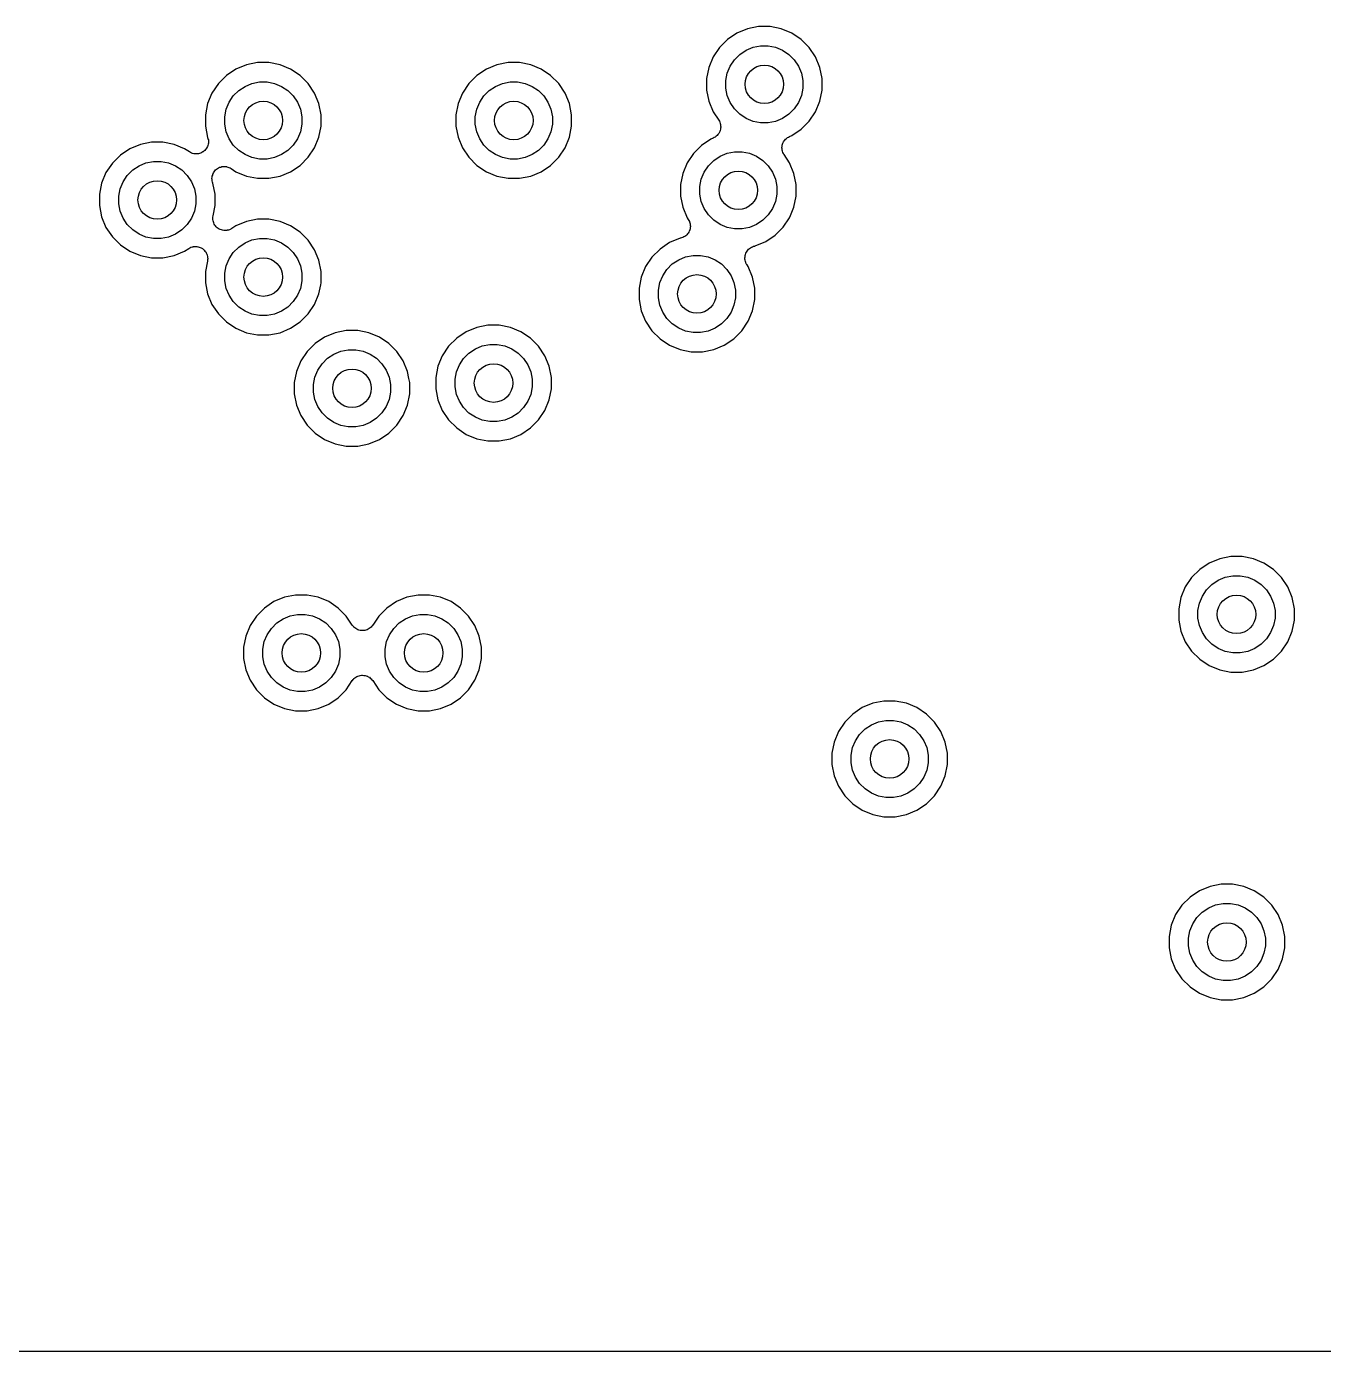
# Model space of a CAD drawing. Extents: x 113.2 to 188.8, y -123.8 to -78.2.
# Drawn here: x 139.44 to 152.9, y -119.85 to -106.1 of the extents above; entities that cross this region are included whole.
import ezdxf

# ---------------------------------------------------------------- set-up
doc = ezdxf.new("R2010")
doc.units = 0
doc.layers.add('BLACK', color=7, linetype='CONTINUOUS')

msp = doc.modelspace()

# ---------------------------------------------------------------- linework, layer by layer
at = {"layer": 'BLACK', "linetype": 'CONTINUOUS'}
for p, q in [((146.925, -106.123), (146.816, -106.168)), ((147.041, -106.1), (146.925, -106.123)), ((147.159, -106.1), (147.041, -106.1)), ((147.275, -106.123), (147.159, -106.1)), ((147.384, -106.168), (147.275, -106.123)), ((146.718, -106.234), (146.634, -106.318)), ((146.816, -106.168), (146.718, -106.234)), ((147.482, -106.234), (147.384, -106.168)), ((147.566, -106.318), (147.482, -106.234)), ((146.568, -106.416), (146.523, -106.525)), ((146.634, -106.318), (146.568, -106.416)), ((146.789, -106.445), (146.845, -106.389)), ((146.845, -106.389), (146.911, -106.346)), ((146.911, -106.346), (146.983, -106.315)), ((146.983, -106.315), (147.061, -106.3)), ((147.061, -106.3), (147.139, -106.3)), ((147.139, -106.3), (147.217, -106.315)), ((147.217, -106.315), (147.289, -106.346)), ((147.289, -106.346), (147.355, -106.389)), ((147.355, -106.389), (147.411, -106.445)), ((147.632, -106.416), (147.566, -106.318)), ((147.677, -106.525), (147.632, -106.416)), ((141.616, -106.543), (141.518, -106.609)), ((141.725, -106.498), (141.616, -106.543)), ((141.841, -106.475), (141.725, -106.498)), ((141.959, -106.475), (141.841, -106.475)), ((142.075, -106.498), (141.959, -106.475)), ((142.184, -106.543), (142.075, -106.498)), ((142.282, -106.609), (142.184, -106.543)), ((144.216, -106.543), (144.118, -106.609)), ((144.325, -106.498), (144.216, -106.543)), ((144.441, -106.475), (144.325, -106.498)), ((144.559, -106.475), (144.441, -106.475)), ((144.675, -106.498), (144.559, -106.475)), ((144.784, -106.543), (144.675, -106.498)), ((144.882, -106.609), (144.784, -106.543)), ((146.523, -106.525), (146.5, -106.641)), ((146.715, -106.583), (146.746, -106.511)), ((146.746, -106.511), (146.789, -106.445)), ((147.411, -106.445), (147.454, -106.511)), ((147.454, -106.511), (147.485, -106.583)), ((147.7, -106.641), (147.677, -106.525)), ((141.518, -106.609), (141.434, -106.693)), ((141.711, -106.721), (141.783, -106.69)), ((141.783, -106.69), (141.861, -106.675)), ((141.861, -106.675), (141.939, -106.675)), ((141.939, -106.675), (142.017, -106.69)), ((142.017, -106.69), (142.089, -106.721)), ((142.366, -106.693), (142.282, -106.609)), ((144.118, -106.609), (144.034, -106.693)), ((144.311, -106.721), (144.383, -106.69)), ((144.383, -106.69), (144.461, -106.675)), ((144.461, -106.675), (144.539, -106.675)), ((144.539, -106.675), (144.617, -106.69)), ((144.617, -106.69), (144.689, -106.721)), ((144.966, -106.693), (144.882, -106.609)), ((146.5, -106.641), (146.5, -106.759)), ((146.7, -106.661), (146.715, -106.583)), ((146.7, -106.739), (146.7, -106.661)), ((147.485, -106.583), (147.5, -106.661)), ((147.5, -106.661), (147.5, -106.739)), ((147.7, -106.759), (147.7, -106.641)), ((141.368, -106.791), (141.323, -106.9)), ((141.434, -106.693), (141.368, -106.791)), ((141.546, -106.886), (141.589, -106.82)), ((141.589, -106.82), (141.645, -106.764)), ((141.645, -106.764), (141.711, -106.721)), ((142.089, -106.721), (142.155, -106.764)), ((142.155, -106.764), (142.211, -106.82)), ((142.211, -106.82), (142.254, -106.886)), ((142.432, -106.791), (142.366, -106.693)), ((142.477, -106.9), (142.432, -106.791)), ((143.968, -106.791), (143.923, -106.9)), ((144.034, -106.693), (143.968, -106.791)), ((144.146, -106.886), (144.189, -106.82)), ((144.189, -106.82), (144.245, -106.764)), ((144.245, -106.764), (144.311, -106.721)), ((144.689, -106.721), (144.755, -106.764)), ((144.755, -106.764), (144.811, -106.82)), ((144.811, -106.82), (144.854, -106.886)), ((145.032, -106.791), (144.966, -106.693)), ((145.077, -106.9), (145.032, -106.791)), ((146.5, -106.759), (146.523, -106.875)), ((146.715, -106.817), (146.7, -106.739)), ((146.746, -106.889), (146.715, -106.817)), ((147.485, -106.817), (147.454, -106.889)), ((147.5, -106.739), (147.485, -106.817)), ((147.677, -106.875), (147.7, -106.759)), ((141.323, -106.9), (141.3, -107.016)), ((141.5, -107.036), (141.515, -106.958)), ((141.515, -106.958), (141.546, -106.886)), ((142.254, -106.886), (142.285, -106.958)), ((142.285, -106.958), (142.3, -107.036)), ((142.5, -107.016), (142.477, -106.9)), ((143.923, -106.9), (143.9, -107.016)), ((144.1, -107.036), (144.115, -106.958)), ((144.115, -106.958), (144.146, -106.886)), ((144.854, -106.886), (144.885, -106.958)), ((144.885, -106.958), (144.9, -107.036)), ((145.1, -107.016), (145.077, -106.9)), ((146.523, -106.875), (146.568, -106.984)), ((146.789, -106.955), (146.746, -106.889)), ((146.845, -107.011), (146.789, -106.955)), ((147.411, -106.955), (147.355, -107.011)), ((147.454, -106.889), (147.411, -106.955)), ((147.632, -106.984), (147.677, -106.875)), ((141.3, -107.016), (141.3, -107.134)), ((141.5, -107.114), (141.5, -107.036)), ((142.3, -107.036), (142.3, -107.114)), ((142.5, -107.134), (142.5, -107.016)), ((143.9, -107.016), (143.9, -107.134)), ((144.1, -107.114), (144.1, -107.036)), ((144.9, -107.036), (144.9, -107.114)), ((145.1, -107.134), (145.1, -107.016)), ((146.568, -106.984), (146.626, -107.071)), ((146.626, -107.071), (146.627, -107.072)), ((146.627, -107.072), (146.627, -107.072)), ((146.627, -107.072), (146.627, -107.072)), ((146.627, -107.072), (146.627, -107.072)), ((146.627, -107.072), (146.633, -107.083)), ((146.633, -107.083), (146.638, -107.094)), ((146.638, -107.094), (146.638, -107.094)), ((146.638, -107.094), (146.638, -107.094)), ((146.638, -107.094), (146.642, -107.106)), ((146.911, -107.054), (146.845, -107.011)), ((146.983, -107.085), (146.911, -107.054)), ((147.061, -107.1), (146.983, -107.085)), ((147.139, -107.1), (147.061, -107.1)), ((147.217, -107.085), (147.139, -107.1)), ((147.289, -107.054), (147.217, -107.085)), ((147.355, -107.011), (147.289, -107.054)), ((147.482, -107.166), (147.566, -107.082)), ((147.566, -107.082), (147.632, -106.984)), ((141.3, -107.134), (141.323, -107.251)), ((141.515, -107.192), (141.5, -107.114)), ((141.546, -107.264), (141.515, -107.192)), ((142.285, -107.192), (142.254, -107.264)), ((142.3, -107.114), (142.285, -107.192)), ((142.477, -107.25), (142.5, -107.134)), ((143.9, -107.134), (143.923, -107.25)), ((144.115, -107.192), (144.1, -107.114)), ((144.146, -107.264), (144.115, -107.192)), ((144.885, -107.192), (144.854, -107.264)), ((144.9, -107.114), (144.885, -107.192)), ((145.077, -107.25), (145.1, -107.134)), ((146.6, -107.239), (146.591, -107.247)), ((146.61, -107.232), (146.6, -107.239)), ((146.618, -107.222), (146.61, -107.231)), ((146.61, -107.231), (146.61, -107.232)), ((146.61, -107.232), (146.61, -107.232)), ((146.625, -107.213), (146.618, -107.222)), ((146.626, -107.212), (146.625, -107.213)), ((146.632, -107.202), (146.626, -107.212)), ((146.626, -107.212), (146.626, -107.212)), ((146.637, -107.191), (146.632, -107.202)), ((146.638, -107.19), (146.637, -107.191)), ((146.637, -107.191), (146.637, -107.191)), ((146.641, -107.179), (146.638, -107.19)), ((146.645, -107.167), (146.641, -107.179)), ((146.642, -107.106), (146.645, -107.117)), ((146.645, -107.117), (146.645, -107.118)), ((146.645, -107.118), (146.645, -107.118)), ((146.645, -107.118), (146.646, -107.13)), ((146.646, -107.155), (146.645, -107.167)), ((146.645, -107.167), (146.645, -107.167)), ((146.645, -107.167), (146.645, -107.167)), ((146.646, -107.13), (146.648, -107.142)), ((146.647, -107.143), (146.646, -107.155)), ((146.648, -107.142), (146.647, -107.142)), ((146.647, -107.142), (146.647, -107.143)), ((147.35, -107.247), (147.361, -107.241)), ((147.361, -107.241), (147.384, -107.232)), ((147.384, -107.232), (147.482, -107.166)), ((140.516, -107.368), (140.418, -107.434)), ((140.625, -107.323), (140.516, -107.368)), ((140.741, -107.3), (140.625, -107.323)), ((140.859, -107.3), (140.741, -107.3)), ((140.975, -107.323), (140.859, -107.3)), ((141.084, -107.368), (140.975, -107.323)), ((141.134, -107.402), (141.084, -107.368)), ((141.302, -107.377), (141.294, -107.386)), ((141.31, -107.368), (141.302, -107.377)), ((141.316, -107.357), (141.31, -107.367)), ((141.31, -107.367), (141.31, -107.367)), ((141.31, -107.367), (141.31, -107.368)), ((141.321, -107.346), (141.316, -107.357)), ((141.322, -107.346), (141.321, -107.346)), ((141.325, -107.334), (141.322, -107.346)), ((141.322, -107.346), (141.322, -107.346)), ((141.323, -107.251), (141.326, -107.261)), ((141.329, -107.322), (141.325, -107.334)), ((141.326, -107.261), (141.329, -107.273)), ((141.329, -107.273), (141.329, -107.273)), ((141.329, -107.273), (141.33, -107.273)), ((141.33, -107.31), (141.329, -107.322)), ((141.329, -107.322), (141.329, -107.322)), ((141.329, -107.322), (141.329, -107.322)), ((141.33, -107.273), (141.331, -107.285)), ((141.332, -107.298), (141.33, -107.31)), ((141.331, -107.285), (141.332, -107.297)), ((141.332, -107.297), (141.332, -107.297)), ((141.332, -107.297), (141.332, -107.298)), ((141.589, -107.33), (141.546, -107.264)), ((141.645, -107.386), (141.589, -107.33)), ((142.211, -107.33), (142.155, -107.386)), ((142.254, -107.264), (142.211, -107.33)), ((142.366, -107.457), (142.432, -107.359)), ((142.432, -107.359), (142.477, -107.25)), ((143.923, -107.25), (143.968, -107.359)), ((143.968, -107.359), (144.034, -107.457)), ((144.189, -107.33), (144.146, -107.264)), ((144.245, -107.386), (144.189, -107.33)), ((144.811, -107.33), (144.755, -107.386)), ((144.854, -107.264), (144.811, -107.33)), ((144.966, -107.457), (145.032, -107.359)), ((145.032, -107.359), (145.077, -107.25)), ((146.448, -107.334), (146.364, -107.418)), ((146.546, -107.268), (146.448, -107.334)), ((146.569, -107.259), (146.546, -107.268)), ((146.58, -107.253), (146.569, -107.259)), ((146.59, -107.247), (146.58, -107.253)), ((146.591, -107.247), (146.59, -107.247)), ((146.591, -107.247), (146.591, -107.247)), ((147.282, -107.357), (147.284, -107.345)), ((147.283, -107.358), (147.282, -107.357)), ((147.284, -107.37), (147.282, -107.358)), ((147.282, -107.358), (147.283, -107.358)), ((147.284, -107.345), (147.285, -107.333)), ((147.285, -107.382), (147.284, -107.37)), ((147.285, -107.333), (147.289, -107.321)), ((147.285, -107.333), (147.285, -107.333)), ((147.285, -107.333), (147.285, -107.333)), ((147.289, -107.321), (147.292, -107.31)), ((147.292, -107.31), (147.293, -107.309)), ((147.293, -107.309), (147.298, -107.298)), ((147.293, -107.309), (147.293, -107.309)), ((147.298, -107.298), (147.304, -107.288)), ((147.304, -107.288), (147.305, -107.287)), ((147.304, -107.288), (147.304, -107.288)), ((147.305, -107.287), (147.312, -107.278)), ((147.312, -107.278), (147.32, -107.269)), ((147.32, -107.268), (147.33, -107.261)), ((147.32, -107.269), (147.32, -107.268)), ((147.32, -107.268), (147.32, -107.268)), ((147.33, -107.261), (147.339, -107.253)), ((147.339, -107.253), (147.339, -107.253)), ((147.339, -107.253), (147.34, -107.253)), ((147.34, -107.253), (147.35, -107.247)), ((140.418, -107.434), (140.334, -107.518)), ((140.611, -107.546), (140.683, -107.515)), ((140.683, -107.515), (140.761, -107.5)), ((140.761, -107.5), (140.839, -107.5)), ((140.839, -107.5), (140.917, -107.515)), ((140.917, -107.515), (140.989, -107.546)), ((141.145, -107.407), (141.134, -107.402)), ((141.156, -107.413), (141.145, -107.407)), ((141.167, -107.417), (141.156, -107.413)), ((141.156, -107.413), (141.156, -107.413)), ((141.156, -107.413), (141.156, -107.413)), ((141.179, -107.42), (141.167, -107.417)), ((141.18, -107.421), (141.179, -107.42)), ((141.192, -107.422), (141.18, -107.421)), ((141.18, -107.421), (141.18, -107.421)), ((141.204, -107.423), (141.192, -107.422)), ((141.216, -107.422), (141.204, -107.423)), ((141.204, -107.423), (141.204, -107.423)), ((141.204, -107.423), (141.204, -107.423)), ((141.229, -107.421), (141.216, -107.422)), ((141.24, -107.417), (141.229, -107.421)), ((141.229, -107.421), (141.229, -107.421)), ((141.229, -107.421), (141.229, -107.421)), ((141.252, -107.414), (141.24, -107.417)), ((141.253, -107.414), (141.252, -107.414)), ((141.263, -107.408), (141.253, -107.414)), ((141.253, -107.414), (141.253, -107.414)), ((141.274, -107.402), (141.263, -107.408)), ((141.275, -107.402), (141.274, -107.402)), ((141.284, -107.394), (141.275, -107.402)), ((141.275, -107.402), (141.275, -107.402)), ((141.294, -107.387), (141.284, -107.394)), ((141.294, -107.386), (141.294, -107.386)), ((141.294, -107.386), (141.294, -107.387)), ((141.711, -107.429), (141.645, -107.386)), ((141.783, -107.46), (141.711, -107.429)), ((141.861, -107.475), (141.783, -107.46)), ((141.939, -107.475), (141.861, -107.475)), ((142.017, -107.46), (141.939, -107.475)), ((142.089, -107.429), (142.017, -107.46)), ((142.155, -107.386), (142.089, -107.429)), ((142.282, -107.541), (142.366, -107.457)), ((144.034, -107.457), (144.118, -107.541)), ((144.311, -107.429), (144.245, -107.386)), ((144.383, -107.46), (144.311, -107.429)), ((144.461, -107.475), (144.383, -107.46)), ((144.539, -107.475), (144.461, -107.475)), ((144.617, -107.46), (144.539, -107.475)), ((144.689, -107.429), (144.617, -107.46)), ((144.755, -107.386), (144.689, -107.429)), ((144.882, -107.541), (144.966, -107.457)), ((146.298, -107.516), (146.253, -107.625)), ((146.364, -107.418), (146.298, -107.516)), ((146.519, -107.545), (146.575, -107.489)), ((146.575, -107.489), (146.641, -107.446)), ((146.641, -107.446), (146.713, -107.415)), ((146.713, -107.415), (146.791, -107.4)), ((146.791, -107.4), (146.869, -107.4)), ((146.869, -107.4), (146.947, -107.415)), ((146.947, -107.415), (147.019, -107.446)), ((147.019, -107.446), (147.085, -107.489)), ((147.085, -107.489), (147.141, -107.545)), ((147.285, -107.383), (147.285, -107.382)), ((147.285, -107.382), (147.285, -107.382)), ((147.288, -107.394), (147.285, -107.383)), ((147.292, -107.406), (147.288, -107.394)), ((147.297, -107.417), (147.292, -107.406)), ((147.292, -107.406), (147.292, -107.406)), ((147.292, -107.406), (147.292, -107.406)), ((147.303, -107.428), (147.297, -107.417)), ((147.304, -107.429), (147.303, -107.428)), ((147.303, -107.428), (147.303, -107.428)), ((147.303, -107.428), (147.303, -107.428)), ((147.303, -107.428), (147.303, -107.428)), ((147.362, -107.516), (147.304, -107.429)), ((147.407, -107.625), (147.362, -107.516)), ((140.268, -107.616), (140.223, -107.725)), ((140.334, -107.518), (140.268, -107.616)), ((140.446, -107.711), (140.489, -107.645)), ((140.489, -107.645), (140.545, -107.589)), ((140.545, -107.589), (140.611, -107.546)), ((140.989, -107.546), (141.055, -107.589)), ((141.055, -107.589), (141.111, -107.645)), ((141.111, -107.645), (141.154, -107.711)), ((141.37, -107.665), (141.371, -107.653)), ((141.371, -107.653), (141.375, -107.641)), ((141.371, -107.653), (141.371, -107.653)), ((141.371, -107.653), (141.371, -107.653)), ((141.375, -107.641), (141.378, -107.629)), ((141.378, -107.629), (141.378, -107.629)), ((141.378, -107.629), (141.379, -107.629)), ((141.379, -107.629), (141.384, -107.618)), ((141.384, -107.618), (141.39, -107.608)), ((141.39, -107.607), (141.398, -107.598)), ((141.39, -107.608), (141.39, -107.607)), ((141.39, -107.608), (141.39, -107.608)), ((141.398, -107.598), (141.406, -107.589)), ((141.406, -107.588), (141.416, -107.581)), ((141.406, -107.589), (141.406, -107.588)), ((141.406, -107.589), (141.406, -107.589)), ((141.416, -107.581), (141.425, -107.573)), ((141.425, -107.573), (141.425, -107.573)), ((141.425, -107.573), (141.426, -107.573)), ((141.426, -107.573), (141.436, -107.567)), ((141.436, -107.567), (141.447, -107.561)), ((141.447, -107.561), (141.447, -107.561)), ((141.447, -107.561), (141.448, -107.561)), ((141.448, -107.561), (141.459, -107.558)), ((141.459, -107.558), (141.471, -107.554)), ((141.471, -107.554), (141.483, -107.553)), ((141.471, -107.554), (141.471, -107.554)), ((141.471, -107.554), (141.471, -107.554)), ((141.483, -107.553), (141.496, -107.552)), ((141.496, -107.552), (141.496, -107.552)), ((141.496, -107.552), (141.496, -107.552)), ((141.496, -107.552), (141.508, -107.553)), ((141.508, -107.553), (141.52, -107.554)), ((141.52, -107.554), (141.52, -107.554)), ((141.52, -107.554), (141.521, -107.555)), ((141.521, -107.555), (141.533, -107.558)), ((141.533, -107.558), (141.544, -107.562)), ((141.544, -107.562), (141.544, -107.562)), ((141.544, -107.562), (141.544, -107.562)), ((141.544, -107.562), (141.555, -107.568)), ((141.555, -107.568), (141.566, -107.573)), ((141.566, -107.573), (141.616, -107.607)), ((141.616, -107.607), (141.725, -107.652)), ((141.725, -107.652), (141.841, -107.675)), ((141.959, -107.675), (142.075, -107.652)), ((142.075, -107.652), (142.184, -107.607)), ((142.184, -107.607), (142.282, -107.541)), ((144.118, -107.541), (144.216, -107.607)), ((144.216, -107.607), (144.325, -107.652)), ((144.325, -107.652), (144.441, -107.675)), ((144.559, -107.675), (144.675, -107.652)), ((144.675, -107.652), (144.784, -107.607)), ((144.784, -107.607), (144.882, -107.541)), ((146.253, -107.625), (146.23, -107.741)), ((146.445, -107.683), (146.476, -107.611)), ((146.476, -107.611), (146.519, -107.545)), ((147.141, -107.545), (147.184, -107.611)), ((147.184, -107.611), (147.215, -107.683)), ((147.43, -107.741), (147.407, -107.625)), ((140.223, -107.725), (140.2, -107.841)), ((140.4, -107.861), (140.415, -107.783)), ((140.415, -107.783), (140.446, -107.711)), ((141.154, -107.711), (141.185, -107.783)), ((141.185, -107.783), (141.2, -107.861)), ((141.368, -107.677), (141.37, -107.665)), ((141.368, -107.678), (141.368, -107.677)), ((141.369, -107.689), (141.368, -107.678)), ((141.368, -107.678), (141.368, -107.678)), ((141.37, -107.702), (141.369, -107.689)), ((141.371, -107.702), (141.37, -107.702)), ((141.374, -107.714), (141.371, -107.702)), ((141.371, -107.702), (141.371, -107.702)), ((141.377, -107.724), (141.374, -107.714)), ((141.4, -107.841), (141.377, -107.724)), ((141.841, -107.675), (141.959, -107.675)), ((144.441, -107.675), (144.559, -107.675)), ((146.23, -107.741), (146.23, -107.859)), ((146.43, -107.761), (146.445, -107.683)), ((146.43, -107.839), (146.43, -107.761)), ((147.215, -107.683), (147.23, -107.761)), ((147.23, -107.761), (147.23, -107.839)), ((147.43, -107.859), (147.43, -107.741)), ((140.2, -107.841), (140.2, -107.959)), ((140.4, -107.939), (140.4, -107.861)), ((141.2, -107.861), (141.2, -107.939)), ((141.4, -107.959), (141.4, -107.841)), ((146.23, -107.859), (146.253, -107.975)), ((146.445, -107.917), (146.43, -107.839)), ((146.476, -107.989), (146.445, -107.917)), ((147.215, -107.917), (147.184, -107.989)), ((147.23, -107.839), (147.215, -107.917)), ((147.407, -107.975), (147.43, -107.859)), ((140.2, -107.959), (140.223, -108.075)), ((140.415, -108.017), (140.4, -107.939)), ((140.446, -108.089), (140.415, -108.017)), ((141.185, -108.017), (141.154, -108.089)), ((141.2, -107.939), (141.185, -108.017)), ((141.378, -108.078), (141.379, -108.066)), ((141.379, -108.066), (141.4, -107.959)), ((146.253, -107.975), (146.298, -108.084)), ((146.519, -108.055), (146.476, -107.989)), ((146.575, -108.111), (146.519, -108.055)), ((147.141, -108.055), (147.085, -108.111)), ((147.184, -107.989), (147.141, -108.055)), ((147.364, -108.08), (147.407, -107.975)), ((140.223, -108.075), (140.268, -108.184)), ((140.268, -108.184), (140.334, -108.282)), ((140.489, -108.155), (140.446, -108.089)), ((140.545, -108.211), (140.489, -108.155)), ((141.111, -108.155), (141.055, -108.211)), ((141.154, -108.089), (141.111, -108.155)), ((141.376, -108.09), (141.378, -108.078)), ((141.376, -108.091), (141.376, -108.09)), ((141.376, -108.09), (141.376, -108.09)), ((141.377, -108.103), (141.376, -108.091)), ((141.379, -108.115), (141.377, -108.103)), ((141.382, -108.127), (141.379, -108.115)), ((141.379, -108.115), (141.379, -108.115)), ((141.379, -108.115), (141.379, -108.115)), ((141.386, -108.139), (141.382, -108.127)), ((141.392, -108.15), (141.386, -108.139)), ((141.386, -108.139), (141.386, -108.139)), ((141.386, -108.139), (141.386, -108.139)), ((141.397, -108.161), (141.392, -108.15)), ((141.405, -108.17), (141.397, -108.161)), ((141.397, -108.161), (141.397, -108.161)), ((141.397, -108.161), (141.397, -108.161)), ((141.413, -108.18), (141.405, -108.17)), ((141.423, -108.188), (141.413, -108.18)), ((141.413, -108.18), (141.413, -108.18)), ((141.413, -108.18), (141.413, -108.18)), ((141.432, -108.196), (141.423, -108.188)), ((141.443, -108.202), (141.432, -108.196)), ((141.432, -108.196), (141.432, -108.196)), ((141.432, -108.196), (141.432, -108.196)), ((141.454, -108.208), (141.443, -108.202)), ((141.562, -108.203), (141.551, -108.209)), ((141.572, -108.197), (141.562, -108.203)), ((141.573, -108.197), (141.572, -108.197)), ((141.574, -108.196), (141.573, -108.197)), ((141.573, -108.197), (141.573, -108.197)), ((141.573, -108.197), (141.573, -108.197)), ((141.616, -108.168), (141.574, -108.196)), ((141.725, -108.123), (141.616, -108.168)), ((141.841, -108.1), (141.725, -108.123)), ((141.959, -108.1), (141.841, -108.1)), ((142.075, -108.123), (141.959, -108.1)), ((142.184, -108.168), (142.075, -108.123)), ((142.282, -108.234), (142.184, -108.168)), ((146.298, -108.084), (146.31, -108.102)), ((146.31, -108.102), (146.311, -108.103)), ((146.311, -108.103), (146.311, -108.103)), ((146.311, -108.103), (146.311, -108.103)), ((146.311, -108.103), (146.311, -108.104)), ((146.311, -108.104), (146.317, -108.114)), ((146.317, -108.114), (146.322, -108.125)), ((146.322, -108.125), (146.322, -108.125)), ((146.322, -108.125), (146.323, -108.126)), ((146.323, -108.126), (146.326, -108.137)), ((146.329, -108.199), (146.325, -108.21)), ((146.326, -108.137), (146.329, -108.149)), ((146.329, -108.149), (146.329, -108.149)), ((146.329, -108.149), (146.329, -108.149)), ((146.329, -108.149), (146.33, -108.161)), ((146.33, -108.186), (146.329, -108.198)), ((146.329, -108.198), (146.329, -108.198)), ((146.329, -108.198), (146.329, -108.199)), ((146.33, -108.161), (146.332, -108.173)), ((146.332, -108.174), (146.33, -108.186)), ((146.332, -108.173), (146.332, -108.174)), ((146.332, -108.174), (146.332, -108.174)), ((146.641, -108.154), (146.575, -108.111)), ((146.713, -108.185), (146.641, -108.154)), ((146.791, -108.2), (146.713, -108.185)), ((146.869, -108.2), (146.791, -108.2)), ((146.947, -108.185), (146.869, -108.2)), ((147.019, -108.154), (146.947, -108.185)), ((147.085, -108.111), (147.019, -108.154)), ((147.212, -108.266), (147.296, -108.182)), ((147.296, -108.182), (147.362, -108.084)), ((147.362, -108.084), (147.364, -108.08)), ((147.364, -108.08), (147.364, -108.08)), ((140.334, -108.282), (140.418, -108.366)), ((140.611, -108.254), (140.545, -108.211)), ((140.683, -108.285), (140.611, -108.254)), ((140.761, -108.3), (140.683, -108.285)), ((140.839, -108.3), (140.761, -108.3)), ((140.917, -108.285), (140.839, -108.3)), ((140.989, -108.254), (140.917, -108.285)), ((141.055, -108.211), (140.989, -108.254)), ((141.466, -108.211), (141.454, -108.208)), ((141.454, -108.208), (141.454, -108.208)), ((141.454, -108.208), (141.454, -108.208)), ((141.477, -108.215), (141.466, -108.211)), ((141.478, -108.215), (141.477, -108.215)), ((141.477, -108.215), (141.477, -108.215)), ((141.49, -108.216), (141.478, -108.215)), ((141.502, -108.218), (141.49, -108.216)), ((141.514, -108.217), (141.502, -108.218)), ((141.502, -108.218), (141.502, -108.218)), ((141.502, -108.218), (141.502, -108.218)), ((141.527, -108.216), (141.514, -108.217)), ((141.539, -108.212), (141.527, -108.215)), ((141.527, -108.215), (141.527, -108.216)), ((141.527, -108.216), (141.527, -108.216)), ((141.55, -108.209), (141.539, -108.212)), ((141.551, -108.209), (141.55, -108.209)), ((141.551, -108.209), (141.551, -108.209)), ((141.711, -108.346), (141.783, -108.315)), ((141.783, -108.315), (141.861, -108.3)), ((141.861, -108.3), (141.939, -108.3)), ((141.939, -108.3), (142.017, -108.315)), ((142.017, -108.315), (142.089, -108.346)), ((142.366, -108.318), (142.282, -108.234)), ((142.432, -108.416), (142.366, -108.318)), ((146.225, -108.298), (146.116, -108.343)), ((146.229, -108.297), (146.225, -108.298)), ((146.241, -108.294), (146.229, -108.297)), ((146.253, -108.29), (146.241, -108.294)), ((146.264, -108.284), (146.253, -108.29)), ((146.253, -108.29), (146.253, -108.29)), ((146.253, -108.29), (146.253, -108.29)), ((146.274, -108.279), (146.264, -108.284)), ((146.275, -108.278), (146.274, -108.279)), ((146.284, -108.271), (146.275, -108.278)), ((146.275, -108.278), (146.275, -108.278)), ((146.294, -108.263), (146.284, -108.271)), ((146.302, -108.253), (146.294, -108.263)), ((146.294, -108.263), (146.294, -108.263)), ((146.294, -108.263), (146.294, -108.263)), ((146.31, -108.244), (146.302, -108.253)), ((146.316, -108.233), (146.31, -108.244)), ((146.31, -108.244), (146.31, -108.244)), ((146.31, -108.244), (146.31, -108.244)), ((146.321, -108.222), (146.316, -108.233)), ((146.322, -108.222), (146.321, -108.222)), ((146.325, -108.21), (146.322, -108.222)), ((146.322, -108.222), (146.322, -108.222)), ((147.005, -108.377), (147.114, -108.332)), ((147.114, -108.332), (147.212, -108.266)), ((140.418, -108.366), (140.516, -108.432)), ((140.516, -108.432), (140.625, -108.477)), ((140.625, -108.477), (140.741, -108.5)), ((140.859, -108.5), (140.975, -108.477)), ((140.975, -108.477), (141.084, -108.432)), ((141.084, -108.432), (141.126, -108.404)), ((141.126, -108.404), (141.127, -108.403)), ((141.127, -108.403), (141.127, -108.403)), ((141.127, -108.403), (141.127, -108.403)), ((141.127, -108.403), (141.128, -108.403)), ((141.128, -108.403), (141.139, -108.397)), ((141.139, -108.397), (141.149, -108.391)), ((141.149, -108.391), (141.149, -108.391)), ((141.149, -108.391), (141.15, -108.391)), ((141.15, -108.391), (141.161, -108.388)), ((141.161, -108.388), (141.173, -108.385)), ((141.173, -108.384), (141.186, -108.383)), ((141.173, -108.385), (141.173, -108.384)), ((141.173, -108.384), (141.173, -108.384)), ((141.186, -108.383), (141.198, -108.382)), ((141.198, -108.382), (141.198, -108.382)), ((141.198, -108.382), (141.198, -108.382)), ((141.198, -108.382), (141.21, -108.384)), ((141.21, -108.384), (141.222, -108.385)), ((141.222, -108.385), (141.223, -108.385)), ((141.223, -108.385), (141.223, -108.385)), ((141.223, -108.385), (141.235, -108.389)), ((141.235, -108.389), (141.246, -108.392)), ((141.246, -108.392), (141.246, -108.392)), ((141.246, -108.392), (141.246, -108.392)), ((141.246, -108.392), (141.257, -108.398)), ((141.257, -108.398), (141.268, -108.404)), ((141.268, -108.404), (141.268, -108.404)), ((141.268, -108.404), (141.268, -108.404)), ((141.268, -108.404), (141.277, -108.412)), ((141.277, -108.412), (141.287, -108.42)), ((141.287, -108.42), (141.287, -108.42)), ((141.287, -108.42), (141.287, -108.42)), ((141.287, -108.42), (141.295, -108.43)), ((141.295, -108.43), (141.303, -108.439)), ((141.303, -108.439), (141.303, -108.439)), ((141.303, -108.439), (141.303, -108.439)), ((141.303, -108.439), (141.308, -108.45)), ((141.308, -108.45), (141.314, -108.461)), ((141.314, -108.461), (141.314, -108.461)), ((141.314, -108.461), (141.314, -108.461)), ((141.314, -108.461), (141.318, -108.473)), ((141.318, -108.473), (141.321, -108.485)), ((141.546, -108.511), (141.589, -108.445)), ((141.589, -108.445), (141.645, -108.389)), ((141.645, -108.389), (141.711, -108.346)), ((142.089, -108.346), (142.155, -108.389)), ((142.155, -108.389), (142.211, -108.445)), ((142.211, -108.445), (142.254, -108.511)), ((142.477, -108.525), (142.432, -108.416)), ((146.018, -108.409), (145.934, -108.493)), ((146.116, -108.343), (146.018, -108.409)), ((146.283, -108.49), (146.361, -108.475)), ((146.361, -108.475), (146.439, -108.475)), ((146.439, -108.475), (146.517, -108.49)), ((146.9, -108.489), (146.901, -108.477)), ((146.901, -108.476), (146.905, -108.465)), ((146.901, -108.477), (146.901, -108.476)), ((146.901, -108.477), (146.901, -108.477)), ((146.905, -108.465), (146.908, -108.453)), ((146.908, -108.453), (146.908, -108.453)), ((146.908, -108.453), (146.909, -108.453)), ((146.909, -108.453), (146.914, -108.442)), ((146.914, -108.442), (146.92, -108.431)), ((146.92, -108.431), (146.928, -108.422)), ((146.92, -108.431), (146.92, -108.431)), ((146.92, -108.431), (146.92, -108.431)), ((146.928, -108.422), (146.936, -108.412)), ((146.936, -108.412), (146.946, -108.404)), ((146.936, -108.412), (146.936, -108.412)), ((146.936, -108.412), (146.936, -108.412)), ((146.946, -108.404), (146.955, -108.397)), ((146.955, -108.397), (146.956, -108.396)), ((146.955, -108.397), (146.955, -108.397)), ((146.956, -108.396), (146.966, -108.391)), ((146.966, -108.391), (146.977, -108.385)), ((146.977, -108.385), (146.989, -108.381)), ((146.977, -108.385), (146.977, -108.385)), ((146.977, -108.385), (146.977, -108.385)), ((146.989, -108.381), (147.001, -108.378)), ((147.001, -108.378), (147.005, -108.377)), ((140.741, -108.5), (140.859, -108.5)), ((141.321, -108.534), (141.3, -108.641)), ((141.321, -108.485), (141.321, -108.485)), ((141.321, -108.485), (141.321, -108.485)), ((141.321, -108.485), (141.323, -108.497)), ((141.322, -108.522), (141.321, -108.534)), ((141.324, -108.51), (141.322, -108.522)), ((141.323, -108.497), (141.324, -108.509)), ((141.324, -108.509), (141.324, -108.51)), ((141.324, -108.51), (141.324, -108.51)), ((141.5, -108.661), (141.515, -108.583)), ((141.515, -108.583), (141.546, -108.511)), ((142.254, -108.511), (142.285, -108.583)), ((142.285, -108.583), (142.3, -108.661)), ((142.5, -108.641), (142.477, -108.525)), ((145.868, -108.591), (145.823, -108.7)), ((145.934, -108.493), (145.868, -108.591)), ((146.089, -108.62), (146.145, -108.564)), ((146.145, -108.564), (146.211, -108.521)), ((146.211, -108.521), (146.283, -108.49)), ((146.517, -108.49), (146.589, -108.521)), ((146.589, -108.521), (146.655, -108.564)), ((146.655, -108.564), (146.711, -108.62)), ((146.898, -108.501), (146.9, -108.489)), ((146.898, -108.502), (146.898, -108.501)), ((146.898, -108.501), (146.898, -108.501)), ((146.899, -108.514), (146.898, -108.502)), ((146.901, -108.526), (146.899, -108.514)), ((146.904, -108.538), (146.901, -108.526)), ((146.901, -108.526), (146.901, -108.526)), ((146.901, -108.526), (146.901, -108.526)), ((146.907, -108.549), (146.904, -108.538)), ((146.908, -108.55), (146.907, -108.549)), ((146.913, -108.561), (146.908, -108.55)), ((146.908, -108.55), (146.908, -108.55)), ((146.919, -108.571), (146.913, -108.561)), ((146.919, -108.572), (146.919, -108.571)), ((146.92, -108.573), (146.919, -108.572)), ((146.919, -108.572), (146.919, -108.572)), ((146.919, -108.572), (146.919, -108.572)), ((146.932, -108.591), (146.92, -108.573)), ((146.977, -108.7), (146.932, -108.591)), ((141.3, -108.641), (141.3, -108.759)), ((141.5, -108.739), (141.5, -108.661)), ((141.515, -108.817), (141.5, -108.739)), ((142.3, -108.739), (142.285, -108.817)), ((142.3, -108.661), (142.3, -108.739)), ((142.5, -108.759), (142.5, -108.641)), ((145.823, -108.7), (145.8, -108.816)), ((146.015, -108.758), (146.046, -108.686)), ((146.046, -108.686), (146.089, -108.62)), ((146.711, -108.62), (146.754, -108.686)), ((146.754, -108.686), (146.785, -108.758)), ((147, -108.816), (146.977, -108.7)), ((141.3, -108.759), (141.323, -108.875)), ((141.323, -108.875), (141.368, -108.984)), ((141.546, -108.889), (141.515, -108.817)), ((141.589, -108.955), (141.546, -108.889)), ((142.254, -108.889), (142.211, -108.955)), ((142.285, -108.817), (142.254, -108.889)), ((142.432, -108.984), (142.477, -108.875)), ((142.477, -108.875), (142.496, -108.779)), ((142.496, -108.779), (142.5, -108.759)), ((142.496, -108.779), (142.496, -108.779)), ((145.8, -108.816), (145.8, -108.934)), ((146, -108.836), (146.015, -108.758)), ((146, -108.914), (146, -108.836)), ((146.785, -108.758), (146.8, -108.836)), ((146.8, -108.836), (146.8, -108.914)), ((147, -108.934), (147, -108.816)), ((141.368, -108.984), (141.434, -109.082)), ((141.645, -109.011), (141.589, -108.955)), ((141.711, -109.054), (141.645, -109.011)), ((142.155, -109.011), (142.089, -109.054)), ((142.211, -108.955), (142.155, -109.011)), ((142.366, -109.082), (142.432, -108.984)), ((145.8, -108.934), (145.823, -109.05)), ((146.015, -108.992), (146, -108.914)), ((146.046, -109.064), (146.015, -108.992)), ((146.785, -108.992), (146.754, -109.064)), ((146.8, -108.914), (146.785, -108.992)), ((146.977, -109.05), (147, -108.934)), ((141.434, -109.082), (141.518, -109.166)), ((141.518, -109.166), (141.616, -109.232)), ((141.783, -109.085), (141.711, -109.054)), ((141.861, -109.1), (141.783, -109.085)), ((141.939, -109.1), (141.861, -109.1)), ((142.017, -109.085), (141.939, -109.1)), ((142.089, -109.054), (142.017, -109.085)), ((142.184, -109.232), (142.282, -109.166)), ((142.282, -109.166), (142.366, -109.082)), ((145.823, -109.05), (145.868, -109.159)), ((145.868, -109.159), (145.934, -109.257)), ((146.089, -109.13), (146.046, -109.064)), ((146.145, -109.186), (146.089, -109.13)), ((146.711, -109.13), (146.655, -109.186)), ((146.754, -109.064), (146.711, -109.13)), ((146.866, -109.257), (146.932, -109.159)), ((146.932, -109.159), (146.977, -109.05)), ((141.616, -109.232), (141.725, -109.277)), ((141.725, -109.277), (141.841, -109.3)), ((141.841, -109.3), (141.959, -109.3)), ((141.959, -109.3), (142.075, -109.277)), ((142.075, -109.277), (142.184, -109.232)), ((142.646, -109.277), (142.536, -109.322)), ((142.761, -109.254), (142.646, -109.277)), ((142.88, -109.254), (142.761, -109.254)), ((142.996, -109.277), (142.88, -109.254)), ((143.105, -109.322), (142.996, -109.277)), ((144.006, -109.268), (143.908, -109.334)), ((144.115, -109.223), (144.006, -109.268)), ((144.231, -109.2), (144.115, -109.223)), ((144.349, -109.2), (144.231, -109.2)), ((144.465, -109.223), (144.349, -109.2)), ((144.574, -109.268), (144.465, -109.223)), ((144.672, -109.334), (144.574, -109.268)), ((145.934, -109.257), (146.018, -109.341)), ((146.211, -109.229), (146.145, -109.186)), ((146.283, -109.26), (146.211, -109.229)), ((146.361, -109.275), (146.283, -109.26)), ((146.439, -109.275), (146.361, -109.275)), ((146.517, -109.26), (146.439, -109.275)), ((146.589, -109.229), (146.517, -109.26)), ((146.655, -109.186), (146.589, -109.229)), ((146.782, -109.341), (146.866, -109.257)), ((142.438, -109.388), (142.354, -109.472)), ((142.536, -109.322), (142.438, -109.388)), ((143.203, -109.388), (143.105, -109.322)), ((143.287, -109.472), (143.203, -109.388)), ((143.824, -109.418), (143.758, -109.516)), ((143.908, -109.334), (143.824, -109.418)), ((144.101, -109.446), (144.173, -109.415)), ((144.173, -109.415), (144.251, -109.4)), ((144.251, -109.4), (144.329, -109.4)), ((144.329, -109.4), (144.407, -109.415)), ((144.407, -109.415), (144.479, -109.446)), ((144.756, -109.418), (144.672, -109.334)), ((144.822, -109.516), (144.756, -109.418)), ((146.018, -109.341), (146.116, -109.407)), ((146.116, -109.407), (146.225, -109.452)), ((146.575, -109.452), (146.684, -109.407)), ((146.684, -109.407), (146.782, -109.341)), ((142.289, -109.57), (142.244, -109.679)), ((142.354, -109.472), (142.289, -109.57)), ((142.51, -109.599), (142.566, -109.543)), ((142.566, -109.543), (142.631, -109.5)), ((142.631, -109.5), (142.704, -109.47)), ((142.704, -109.47), (142.781, -109.454)), ((142.781, -109.454), (142.86, -109.454)), ((142.86, -109.454), (142.937, -109.47)), ((142.937, -109.47), (143.01, -109.5)), ((143.01, -109.5), (143.076, -109.543)), ((143.076, -109.543), (143.131, -109.599)), ((143.352, -109.57), (143.287, -109.472)), ((143.397, -109.679), (143.352, -109.57)), ((143.758, -109.516), (143.713, -109.625)), ((143.936, -109.611), (143.979, -109.545)), ((143.979, -109.545), (144.035, -109.489)), ((144.035, -109.489), (144.101, -109.446)), ((144.479, -109.446), (144.545, -109.489)), ((144.545, -109.489), (144.601, -109.545)), ((144.601, -109.545), (144.644, -109.611)), ((144.867, -109.625), (144.822, -109.516)), ((146.225, -109.452), (146.341, -109.475)), ((146.341, -109.475), (146.459, -109.475)), ((146.459, -109.475), (146.575, -109.452)), ((142.244, -109.679), (142.221, -109.795)), ((142.436, -109.737), (142.466, -109.665)), ((142.466, -109.665), (142.51, -109.599)), ((143.131, -109.599), (143.175, -109.665)), ((143.175, -109.665), (143.205, -109.737)), ((143.412, -109.753), (143.397, -109.679)), ((143.713, -109.625), (143.69, -109.741)), ((143.89, -109.761), (143.905, -109.683)), ((143.905, -109.683), (143.936, -109.611)), ((144.644, -109.611), (144.675, -109.683)), ((144.675, -109.683), (144.69, -109.761)), ((144.89, -109.741), (144.867, -109.625)), ((142.221, -109.795), (142.221, -109.913)), ((142.421, -109.815), (142.436, -109.737)), ((142.421, -109.894), (142.421, -109.815)), ((143.205, -109.737), (143.221, -109.815)), ((143.221, -109.815), (143.221, -109.894)), ((143.421, -109.795), (143.412, -109.753)), ((143.421, -109.913), (143.421, -109.795)), ((143.69, -109.741), (143.69, -109.859)), ((143.89, -109.839), (143.89, -109.761)), ((143.905, -109.917), (143.89, -109.839)), ((144.69, -109.839), (144.675, -109.917)), ((144.69, -109.761), (144.69, -109.839)), ((144.89, -109.859), (144.89, -109.741)), ((142.221, -109.913), (142.244, -110.029)), ((142.436, -109.971), (142.421, -109.894)), ((142.466, -110.044), (142.436, -109.971)), ((143.205, -109.971), (143.175, -110.044)), ((143.221, -109.894), (143.205, -109.971)), ((143.397, -110.029), (143.421, -109.913)), ((143.69, -109.859), (143.713, -109.975)), ((143.713, -109.975), (143.758, -110.084)), ((143.936, -109.989), (143.905, -109.917)), ((143.979, -110.055), (143.936, -109.989)), ((144.644, -109.989), (144.601, -110.055)), ((144.675, -109.917), (144.644, -109.989)), ((144.822, -110.084), (144.867, -109.975)), ((144.867, -109.975), (144.89, -109.859)), ((142.244, -110.029), (142.289, -110.138)), ((142.51, -110.109), (142.466, -110.044)), ((142.566, -110.165), (142.51, -110.109)), ((143.131, -110.109), (143.076, -110.165)), ((143.175, -110.044), (143.131, -110.109)), ((143.352, -110.138), (143.397, -110.029)), ((143.758, -110.084), (143.824, -110.182)), ((144.035, -110.111), (143.979, -110.055)), ((144.101, -110.154), (144.035, -110.111)), ((144.545, -110.111), (144.479, -110.154)), ((144.601, -110.055), (144.545, -110.111)), ((144.756, -110.182), (144.822, -110.084)), ((142.289, -110.138), (142.354, -110.237)), ((142.354, -110.237), (142.438, -110.32)), ((142.631, -110.209), (142.566, -110.165)), ((142.704, -110.239), (142.631, -110.209)), ((142.781, -110.254), (142.704, -110.239)), ((142.86, -110.254), (142.781, -110.254)), ((142.937, -110.239), (142.86, -110.254)), ((143.01, -110.209), (142.937, -110.239)), ((143.076, -110.165), (143.01, -110.209)), ((143.203, -110.32), (143.287, -110.237)), ((143.287, -110.237), (143.352, -110.138)), ((143.824, -110.182), (143.908, -110.266)), ((143.908, -110.266), (144.006, -110.332)), ((144.173, -110.185), (144.101, -110.154)), ((144.251, -110.2), (144.173, -110.185)), ((144.329, -110.2), (144.251, -110.2)), ((144.407, -110.185), (144.329, -110.2)), ((144.479, -110.154), (144.407, -110.185)), ((144.574, -110.332), (144.672, -110.266)), ((144.672, -110.266), (144.756, -110.182)), ((142.438, -110.32), (142.536, -110.386)), ((142.536, -110.386), (142.646, -110.431)), ((142.996, -110.431), (143.105, -110.386)), ((143.105, -110.386), (143.203, -110.32)), ((144.006, -110.332), (144.115, -110.377)), ((144.115, -110.377), (144.231, -110.4)), ((144.231, -110.4), (144.349, -110.4)), ((144.349, -110.4), (144.465, -110.377)), ((144.465, -110.377), (144.574, -110.332)), ((142.646, -110.431), (142.761, -110.454)), ((142.761, -110.454), (142.88, -110.454)), ((142.88, -110.454), (142.996, -110.431)), ((151.825, -111.623), (151.716, -111.668)), ((151.941, -111.6), (151.825, -111.623)), ((152.059, -111.6), (151.941, -111.6)), ((152.175, -111.623), (152.059, -111.6)), ((152.284, -111.668), (152.175, -111.623)), ((151.618, -111.734), (151.534, -111.818)), ((151.716, -111.668), (151.618, -111.734)), ((152.382, -111.734), (152.284, -111.668)), ((152.442, -111.793), (152.382, -111.734)), ((151.468, -111.916), (151.423, -112.025)), ((151.534, -111.818), (151.468, -111.916)), ((151.689, -111.945), (151.745, -111.889)), ((151.745, -111.889), (151.811, -111.846)), ((151.811, -111.846), (151.883, -111.815)), ((151.883, -111.815), (151.961, -111.8)), ((151.961, -111.8), (152.039, -111.8)), ((152.039, -111.8), (152.117, -111.815)), ((152.117, -111.815), (152.189, -111.846)), ((152.189, -111.846), (152.255, -111.889)), ((152.255, -111.889), (152.311, -111.945)), ((152.466, -111.818), (152.442, -111.793)), ((152.442, -111.793), (152.442, -111.793)), ((152.532, -111.916), (152.466, -111.818)), ((152.577, -112.025), (152.532, -111.916)), ((142.12, -112.023), (142.011, -112.068)), ((142.236, -112), (142.12, -112.023)), ((142.354, -112), (142.236, -112)), ((142.47, -112.023), (142.354, -112)), ((142.579, -112.068), (142.47, -112.023)), ((143.39, -112.023), (143.281, -112.068)), ((143.506, -112), (143.39, -112.023)), ((143.624, -112), (143.506, -112)), ((143.74, -112.023), (143.624, -112)), ((143.849, -112.068), (143.74, -112.023)), ((151.423, -112.025), (151.4, -112.141)), ((151.615, -112.083), (151.646, -112.011)), ((151.646, -112.011), (151.689, -111.945)), ((152.311, -111.945), (152.354, -112.011)), ((152.354, -112.011), (152.385, -112.083)), ((152.6, -112.141), (152.577, -112.025)), ((141.913, -112.134), (141.829, -112.218)), ((142.011, -112.068), (141.913, -112.134)), ((142.677, -112.134), (142.579, -112.068)), ((142.761, -112.218), (142.677, -112.134)), ((143.183, -112.134), (143.099, -112.218)), ((143.281, -112.068), (143.183, -112.134)), ((143.947, -112.134), (143.849, -112.068)), ((144.031, -112.218), (143.947, -112.134)), ((151.4, -112.141), (151.4, -112.259)), ((151.6, -112.161), (151.615, -112.083)), ((151.6, -112.239), (151.6, -112.161)), ((152.385, -112.083), (152.4, -112.161)), ((152.4, -112.161), (152.4, -112.239)), ((152.6, -112.259), (152.6, -112.141)), ((141.763, -112.316), (141.718, -112.425)), ((141.829, -112.218), (141.763, -112.316)), ((141.984, -112.345), (142.04, -112.289)), ((142.04, -112.289), (142.106, -112.246)), ((142.106, -112.246), (142.178, -112.215)), ((142.178, -112.215), (142.256, -112.2)), ((142.256, -112.2), (142.334, -112.2)), ((142.334, -112.2), (142.412, -112.215)), ((142.412, -112.215), (142.484, -112.246)), ((142.484, -112.246), (142.55, -112.289)), ((142.55, -112.289), (142.606, -112.345)), ((142.824, -112.312), (142.761, -112.218)), ((142.832, -112.322), (142.824, -112.312)), ((142.84, -112.331), (142.832, -112.322)), ((143.027, -112.323), (143.019, -112.332)), ((143.035, -112.314), (143.027, -112.323)), ((143.036, -112.312), (143.035, -112.313)), ((143.035, -112.313), (143.035, -112.313)), ((143.035, -112.313), (143.035, -112.313)), ((143.035, -112.313), (143.035, -112.314)), ((143.099, -112.218), (143.036, -112.312)), ((143.254, -112.345), (143.31, -112.289)), ((143.31, -112.289), (143.376, -112.246)), ((143.376, -112.246), (143.448, -112.215)), ((143.448, -112.215), (143.526, -112.2)), ((143.526, -112.2), (143.604, -112.2)), ((143.604, -112.2), (143.682, -112.215)), ((143.682, -112.215), (143.754, -112.246)), ((143.754, -112.246), (143.82, -112.289)), ((143.82, -112.289), (143.876, -112.345)), ((144.097, -112.316), (144.031, -112.218)), ((144.142, -112.425), (144.097, -112.316)), ((151.4, -112.259), (151.423, -112.375)), ((151.615, -112.317), (151.6, -112.239)), ((151.646, -112.389), (151.615, -112.317)), ((152.385, -112.317), (152.354, -112.389)), ((152.4, -112.239), (152.385, -112.317)), ((152.577, -112.375), (152.6, -112.259)), ((141.718, -112.425), (141.695, -112.541)), ((141.91, -112.483), (141.941, -112.411)), ((141.941, -112.411), (141.984, -112.345)), ((142.606, -112.345), (142.649, -112.411)), ((142.649, -112.411), (142.68, -112.483)), ((142.84, -112.332), (142.84, -112.331)), ((142.84, -112.331), (142.84, -112.331)), ((142.849, -112.339), (142.84, -112.332)), ((142.859, -112.347), (142.849, -112.339)), ((142.87, -112.353), (142.859, -112.347)), ((142.859, -112.347), (142.859, -112.347)), ((142.859, -112.347), (142.859, -112.347)), ((142.88, -112.359), (142.87, -112.353)), ((142.881, -112.359), (142.88, -112.359)), ((142.893, -112.363), (142.881, -112.359)), ((142.881, -112.359), (142.881, -112.359)), ((142.904, -112.366), (142.893, -112.363)), ((142.905, -112.366), (142.904, -112.366)), ((142.904, -112.366), (142.904, -112.366)), ((142.917, -112.367), (142.905, -112.366)), ((142.929, -112.369), (142.917, -112.367)), ((142.942, -112.368), (142.929, -112.369)), ((142.929, -112.369), (142.929, -112.369)), ((142.929, -112.369), (142.929, -112.369)), ((142.953, -112.367), (142.942, -112.368)), ((142.954, -112.366), (142.953, -112.367)), ((142.966, -112.363), (142.954, -112.366)), ((142.954, -112.366), (142.954, -112.366)), ((142.977, -112.36), (142.966, -112.363)), ((142.978, -112.36), (142.977, -112.36)), ((142.989, -112.354), (142.978, -112.359)), ((142.978, -112.359), (142.978, -112.36)), ((142.999, -112.348), (142.989, -112.354)), ((143, -112.348), (142.999, -112.348)), ((143.009, -112.34), (143, -112.348)), ((143, -112.348), (143, -112.348)), ((143.019, -112.333), (143.009, -112.34)), ((143.019, -112.332), (143.019, -112.332)), ((143.019, -112.332), (143.019, -112.333)), ((143.18, -112.483), (143.211, -112.411)), ((143.211, -112.411), (143.254, -112.345)), ((143.876, -112.345), (143.919, -112.411)), ((143.919, -112.411), (143.95, -112.483)), ((144.165, -112.541), (144.142, -112.425)), ((151.423, -112.375), (151.468, -112.484)), ((151.689, -112.455), (151.646, -112.389)), ((151.745, -112.511), (151.689, -112.455)), ((152.311, -112.455), (152.255, -112.511)), ((152.354, -112.389), (152.311, -112.455)), ((152.532, -112.484), (152.577, -112.375)), ((141.695, -112.541), (141.695, -112.659)), ((141.895, -112.561), (141.91, -112.483)), ((141.895, -112.639), (141.895, -112.561)), ((142.68, -112.483), (142.695, -112.561)), ((142.695, -112.561), (142.695, -112.639)), ((143.165, -112.561), (143.18, -112.483)), ((143.165, -112.639), (143.165, -112.561)), ((143.95, -112.483), (143.965, -112.561)), ((143.965, -112.561), (143.965, -112.639)), ((144.165, -112.659), (144.165, -112.541)), ((151.468, -112.484), (151.534, -112.582)), ((151.534, -112.582), (151.618, -112.666)), ((151.811, -112.554), (151.745, -112.511)), ((151.883, -112.585), (151.811, -112.554)), ((151.961, -112.6), (151.883, -112.585)), ((152.039, -112.6), (151.961, -112.6)), ((152.117, -112.585), (152.039, -112.6)), ((152.189, -112.554), (152.117, -112.585)), ((152.255, -112.511), (152.189, -112.554)), ((152.382, -112.666), (152.466, -112.582)), ((152.466, -112.582), (152.532, -112.484)), ((141.695, -112.659), (141.718, -112.775)), ((141.91, -112.717), (141.895, -112.639)), ((141.941, -112.789), (141.91, -112.717)), ((142.68, -112.717), (142.649, -112.789)), ((142.695, -112.639), (142.68, -112.717)), ((143.18, -112.717), (143.165, -112.639)), ((143.211, -112.789), (143.18, -112.717)), ((143.95, -112.717), (143.919, -112.789)), ((143.965, -112.639), (143.95, -112.717)), ((144.142, -112.775), (144.165, -112.659)), ((151.618, -112.666), (151.716, -112.732)), ((151.716, -112.732), (151.825, -112.777)), ((152.175, -112.777), (152.284, -112.732)), ((152.284, -112.732), (152.382, -112.666)), ((141.718, -112.775), (141.763, -112.884)), ((141.984, -112.855), (141.941, -112.789)), ((142.04, -112.911), (141.984, -112.855)), ((142.606, -112.855), (142.55, -112.911)), ((142.649, -112.789), (142.606, -112.855)), ((142.825, -112.886), (142.833, -112.877)), ((142.833, -112.877), (142.841, -112.868)), ((142.841, -112.867), (142.851, -112.86)), ((142.841, -112.868), (142.841, -112.867)), ((142.841, -112.868), (142.841, -112.868)), ((142.851, -112.86), (142.86, -112.852)), ((142.86, -112.852), (142.86, -112.852)), ((142.86, -112.852), (142.861, -112.852)), ((142.861, -112.852), (142.871, -112.846)), ((142.871, -112.846), (142.882, -112.841)), ((142.882, -112.841), (142.882, -112.84)), ((142.882, -112.84), (142.883, -112.84)), ((142.883, -112.84), (142.894, -112.837)), ((142.894, -112.837), (142.906, -112.834)), ((142.906, -112.834), (142.907, -112.833)), ((142.906, -112.834), (142.906, -112.834)), ((142.907, -112.833), (142.919, -112.832)), ((142.919, -112.832), (142.931, -112.831)), ((142.931, -112.831), (142.931, -112.831)), ((142.931, -112.831), (142.931, -112.831)), ((142.931, -112.831), (142.943, -112.833)), ((142.943, -112.833), (142.955, -112.834)), ((142.955, -112.834), (142.956, -112.834)), ((142.956, -112.834), (142.956, -112.834)), ((142.956, -112.834), (142.967, -112.837)), ((142.967, -112.837), (142.979, -112.841)), ((142.979, -112.841), (142.979, -112.841)), ((142.979, -112.841), (142.98, -112.841)), ((142.98, -112.841), (142.99, -112.847)), ((142.99, -112.847), (143.001, -112.853)), ((143.001, -112.853), (143.001, -112.853)), ((143.001, -112.853), (143.001, -112.853)), ((143.001, -112.853), (143.011, -112.861)), ((143.011, -112.861), (143.02, -112.868)), ((143.02, -112.868), (143.02, -112.869)), ((143.02, -112.869), (143.02, -112.869)), ((143.02, -112.869), (143.028, -112.878)), ((143.028, -112.878), (143.036, -112.888)), ((143.254, -112.855), (143.211, -112.789)), ((143.31, -112.911), (143.254, -112.855)), ((143.876, -112.855), (143.82, -112.911)), ((143.919, -112.789), (143.876, -112.855)), ((144.097, -112.884), (144.142, -112.775)), ((151.825, -112.777), (151.941, -112.8)), ((151.941, -112.8), (152.059, -112.8)), ((152.059, -112.8), (152.175, -112.777)), ((141.763, -112.884), (141.829, -112.982)), ((141.829, -112.982), (141.913, -113.066)), ((142.106, -112.954), (142.04, -112.911)), ((142.178, -112.985), (142.106, -112.954)), ((142.256, -113), (142.178, -112.985)), ((142.334, -113), (142.256, -113)), ((142.412, -112.985), (142.334, -113)), ((142.484, -112.954), (142.412, -112.985)), ((142.55, -112.911), (142.484, -112.954)), ((142.677, -113.066), (142.761, -112.982)), ((142.761, -112.982), (142.824, -112.888)), ((142.824, -112.888), (142.825, -112.887)), ((142.825, -112.887), (142.825, -112.886)), ((142.825, -112.887), (142.825, -112.887)), ((142.825, -112.887), (142.825, -112.887)), ((143.036, -112.888), (143.099, -112.982)), ((143.099, -112.982), (143.183, -113.066)), ((143.376, -112.954), (143.31, -112.911)), ((143.448, -112.985), (143.376, -112.954)), ((143.526, -113), (143.448, -112.985)), ((143.604, -113), (143.526, -113)), ((143.682, -112.985), (143.604, -113)), ((143.754, -112.954), (143.682, -112.985)), ((143.82, -112.911), (143.754, -112.954)), ((143.947, -113.066), (144.031, -112.982)), ((144.031, -112.982), (144.097, -112.884)), ((141.913, -113.066), (142.011, -113.132)), ((142.011, -113.132), (142.12, -113.177)), ((142.47, -113.177), (142.579, -113.132)), ((142.579, -113.132), (142.677, -113.066)), ((143.183, -113.066), (143.281, -113.132)), ((143.281, -113.132), (143.39, -113.177)), ((143.74, -113.177), (143.849, -113.132)), ((143.849, -113.132), (143.947, -113.066)), ((148.225, -113.123), (148.116, -113.168)), ((148.341, -113.1), (148.225, -113.123)), ((148.459, -113.1), (148.341, -113.1)), ((148.575, -113.123), (148.459, -113.1)), ((148.684, -113.168), (148.575, -113.123)), ((142.12, -113.177), (142.236, -113.2)), ((142.236, -113.2), (142.354, -113.2)), ((142.354, -113.2), (142.47, -113.177)), ((143.39, -113.177), (143.506, -113.2)), ((143.506, -113.2), (143.624, -113.2)), ((143.624, -113.2), (143.74, -113.177)), ((148.018, -113.234), (147.934, -113.318)), ((148.116, -113.168), (148.018, -113.234)), ((148.782, -113.234), (148.684, -113.168)), ((148.866, -113.318), (148.782, -113.234)), ((147.868, -113.416), (147.823, -113.525)), ((147.934, -113.318), (147.868, -113.416)), ((148.089, -113.445), (148.145, -113.389)), ((148.145, -113.389), (148.211, -113.346)), ((148.211, -113.346), (148.283, -113.315)), ((148.283, -113.315), (148.361, -113.3)), ((148.361, -113.3), (148.439, -113.3)), ((148.439, -113.3), (148.517, -113.315)), ((148.517, -113.315), (148.589, -113.346)), ((148.589, -113.346), (148.655, -113.389)), ((148.655, -113.389), (148.711, -113.445)), ((148.932, -113.416), (148.866, -113.318)), ((148.977, -113.525), (148.932, -113.416)), ((147.823, -113.525), (147.8, -113.641)), ((148.015, -113.583), (148.046, -113.511)), ((148.046, -113.511), (148.089, -113.445)), ((148.711, -113.445), (148.754, -113.511)), ((148.754, -113.511), (148.785, -113.583)), ((149, -113.641), (148.977, -113.525)), ((147.8, -113.641), (147.8, -113.759)), ((148, -113.661), (148.015, -113.583)), ((148, -113.739), (148, -113.661)), ((148.785, -113.583), (148.8, -113.661)), ((148.8, -113.661), (148.8, -113.739)), ((149, -113.759), (149, -113.641)), ((147.8, -113.759), (147.823, -113.875)), ((148.015, -113.817), (148, -113.739)), ((148.046, -113.889), (148.015, -113.817)), ((148.785, -113.817), (148.754, -113.889)), ((148.8, -113.739), (148.785, -113.817)), ((148.977, -113.875), (149, -113.759)), ((147.823, -113.875), (147.868, -113.984)), ((148.089, -113.955), (148.046, -113.889)), ((148.145, -114.011), (148.089, -113.955)), ((148.711, -113.955), (148.655, -114.011)), ((148.754, -113.889), (148.711, -113.955)), ((148.932, -113.984), (148.977, -113.875)), ((147.868, -113.984), (147.934, -114.082)), ((147.934, -114.082), (148.018, -114.166)), ((148.211, -114.054), (148.145, -114.011)), ((148.283, -114.085), (148.211, -114.054)), ((148.361, -114.1), (148.283, -114.085)), ((148.439, -114.1), (148.361, -114.1)), ((148.517, -114.085), (148.439, -114.1)), ((148.589, -114.054), (148.517, -114.085)), ((148.655, -114.011), (148.589, -114.054)), ((148.782, -114.166), (148.866, -114.082)), ((148.866, -114.082), (148.932, -113.984)), ((148.018, -114.166), (148.116, -114.232)), ((148.116, -114.232), (148.225, -114.277)), ((148.575, -114.277), (148.684, -114.232)), ((148.684, -114.232), (148.782, -114.166)), ((148.225, -114.277), (148.341, -114.3)), ((148.341, -114.3), (148.459, -114.3)), ((148.459, -114.3), (148.575, -114.277)), ((151.616, -115.068), (151.518, -115.134)), ((151.725, -115.023), (151.616, -115.068)), ((151.841, -115), (151.725, -115.023)), ((151.959, -115), (151.841, -115)), ((152.075, -115.023), (151.959, -115)), ((152.184, -115.068), (152.075, -115.023)), ((152.282, -115.134), (152.184, -115.068)), ((151.518, -115.134), (151.434, -115.218)), ((151.711, -115.246), (151.783, -115.215)), ((151.783, -115.215), (151.861, -115.2)), ((151.861, -115.2), (151.939, -115.2)), ((151.939, -115.2), (152.017, -115.215)), ((152.017, -115.215), (152.089, -115.246)), ((152.366, -115.218), (152.282, -115.134)), ((151.368, -115.316), (151.323, -115.425)), ((151.434, -115.218), (151.368, -115.316)), ((151.546, -115.411), (151.589, -115.345)), ((151.589, -115.345), (151.645, -115.289)), ((151.645, -115.289), (151.711, -115.246)), ((152.089, -115.246), (152.155, -115.289)), ((152.155, -115.289), (152.211, -115.345)), ((152.211, -115.345), (152.254, -115.411)), ((152.432, -115.316), (152.366, -115.218)), ((152.477, -115.425), (152.432, -115.316)), ((151.323, -115.425), (151.3, -115.541)), ((151.5, -115.561), (151.515, -115.483)), ((151.515, -115.483), (151.546, -115.411)), ((152.254, -115.411), (152.285, -115.483)), ((152.285, -115.483), (152.3, -115.561)), ((152.5, -115.541), (152.477, -115.425)), ((151.3, -115.541), (151.3, -115.659)), ((151.5, -115.639), (151.5, -115.561)), ((152.3, -115.561), (152.3, -115.639)), ((152.5, -115.659), (152.5, -115.541)), ((151.3, -115.659), (151.323, -115.775)), ((151.515, -115.717), (151.5, -115.639)), ((151.546, -115.789), (151.515, -115.717)), ((152.285, -115.717), (152.254, -115.789)), ((152.3, -115.639), (152.285, -115.717)), ((152.477, -115.775), (152.5, -115.659)), ((151.323, -115.775), (151.368, -115.884)), ((151.368, -115.884), (151.434, -115.982)), ((151.589, -115.855), (151.546, -115.789)), ((151.645, -115.911), (151.589, -115.855)), ((152.211, -115.855), (152.155, -115.911)), ((152.254, -115.789), (152.211, -115.855)), ((152.366, -115.982), (152.432, -115.884)), ((152.432, -115.884), (152.477, -115.775)), ((151.434, -115.982), (151.518, -116.066)), ((151.711, -115.954), (151.645, -115.911)), ((151.783, -115.985), (151.711, -115.954)), ((151.861, -116), (151.783, -115.985)), ((151.939, -116), (151.861, -116)), ((152.017, -115.985), (151.939, -116)), ((152.089, -115.954), (152.017, -115.985)), ((152.155, -115.911), (152.089, -115.954)), ((152.282, -116.066), (152.366, -115.982)), ((151.518, -116.066), (151.616, -116.132)), ((151.616, -116.132), (151.725, -116.177)), ((151.725, -116.177), (151.841, -116.2)), ((151.959, -116.2), (152.075, -116.177)), ((152.075, -116.177), (152.184, -116.132)), ((152.184, -116.132), (152.282, -116.066)), ((151.841, -116.2), (151.959, -116.2)), ((176.986, -119.849), (125.014, -119.849))]:
    msp.add_line(p, q, dxfattribs=at)
at = {"layer": 'BLACK'}
for centre in [(147.1, -106.7), (141.9, -107.075), (144.5, -107.075), (146.83, -107.8), (140.8, -107.9), (141.9, -108.7), (146.4, -108.875), (142.821, -109.854), (144.29, -109.8), (152, -112.2), (142.295, -112.6), (143.565, -112.6), (148.4, -113.7), (151.9, -115.6)]:
    msp.add_circle(centre, 0.2, dxfattribs=at)

doc.saveas('drawing.dxf')
